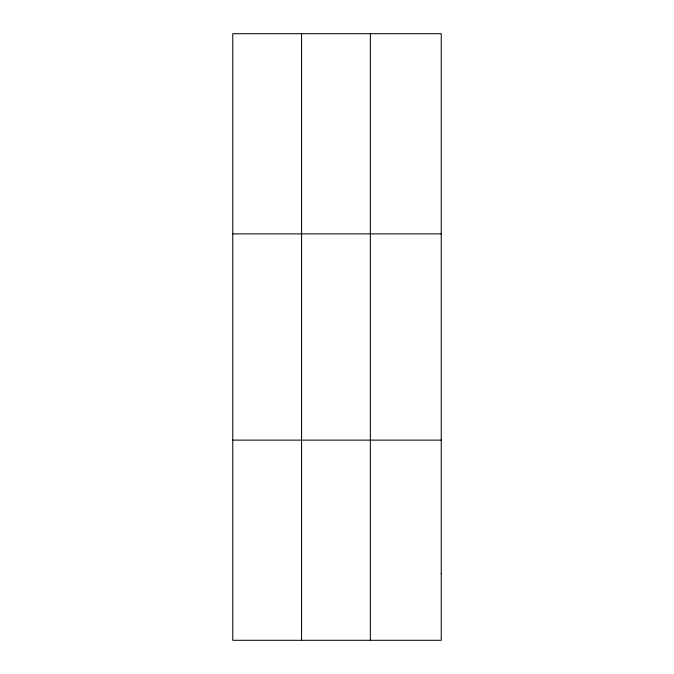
<?xml version="1.0" encoding="UTF-8"?>
<svg xmlns="http://www.w3.org/2000/svg" width="674" height="674" viewBox="0 0 674 674"><rect width="100%" height="100%" fill="white"/><g stroke="black" fill="none" stroke-linecap="round" stroke-linejoin="round"><path stroke-width="1.01" d="M301.564 33.7L301.564 640.3M370.355 33.7L370.355 640.3M232.766 233.878L441.234 233.878M232.766 440.122L441.234 440.122M441.234 573.574L441.234 640.3L232.766 640.3L232.766 33.7L441.234 33.7L441.234 573.574"/></g></svg>
